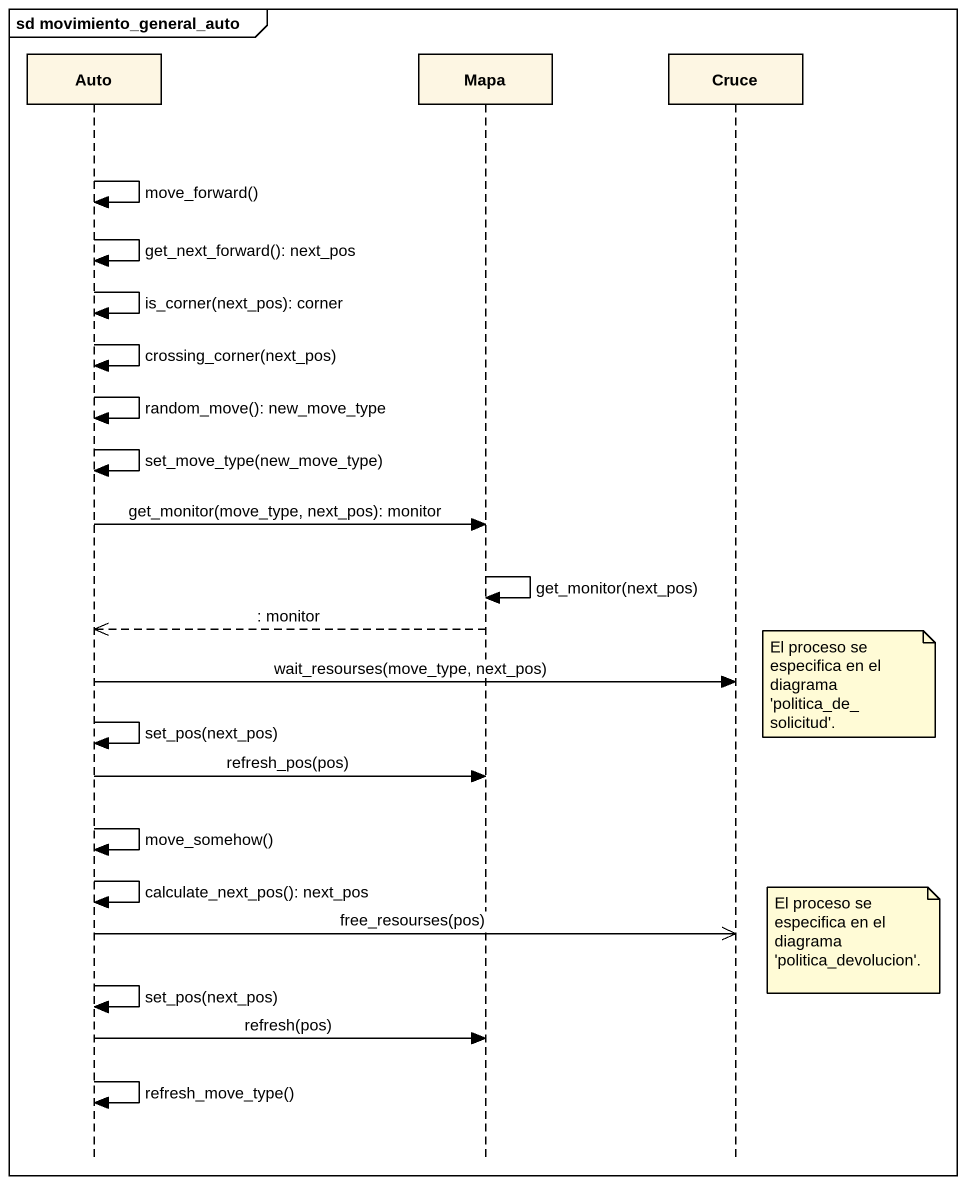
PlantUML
@startuml
mainframe sd movimiento_general_auto
hide footbox
participant Auto
participant Mapa
participant Cruce

Auto -> Auto : move_forward()
Auto -> Auto : get_next_forward(): next_pos
Auto -> Auto : is_corner(next_pos): corner
Auto -> Auto : crossing_corner(next_pos)
Auto -> Auto : random_move(): new_move_type
Auto -> Auto : set_move_type(new_move_type)
Auto -> Mapa : get_monitor(move_type, next_pos): monitor
Mapa -> Mapa : get_monitor(next_pos)
Mapa -->> Auto : : monitor
Auto -> Cruce : wait_resourses(move_type, next_pos)
note right of Cruce : El proceso se especifica en el diagrama 'politica_de_solicitud'.
Auto -> Auto : set_pos(next_pos)
Auto -> Mapa : refresh_pos(pos)
Auto -> Auto : move_somehow()
Auto -> Auto : calculate_next_pos(): next_pos
Auto ->> Cruce : free_resourses(pos)
note right of Cruce : El proceso se especifica en el diagrama 'politica_devolucion'.
Auto -> Auto : set_pos(next_pos)
Auto -> Mapa : refresh(pos)
Auto -> Auto : refresh_move_type()
@enduml
